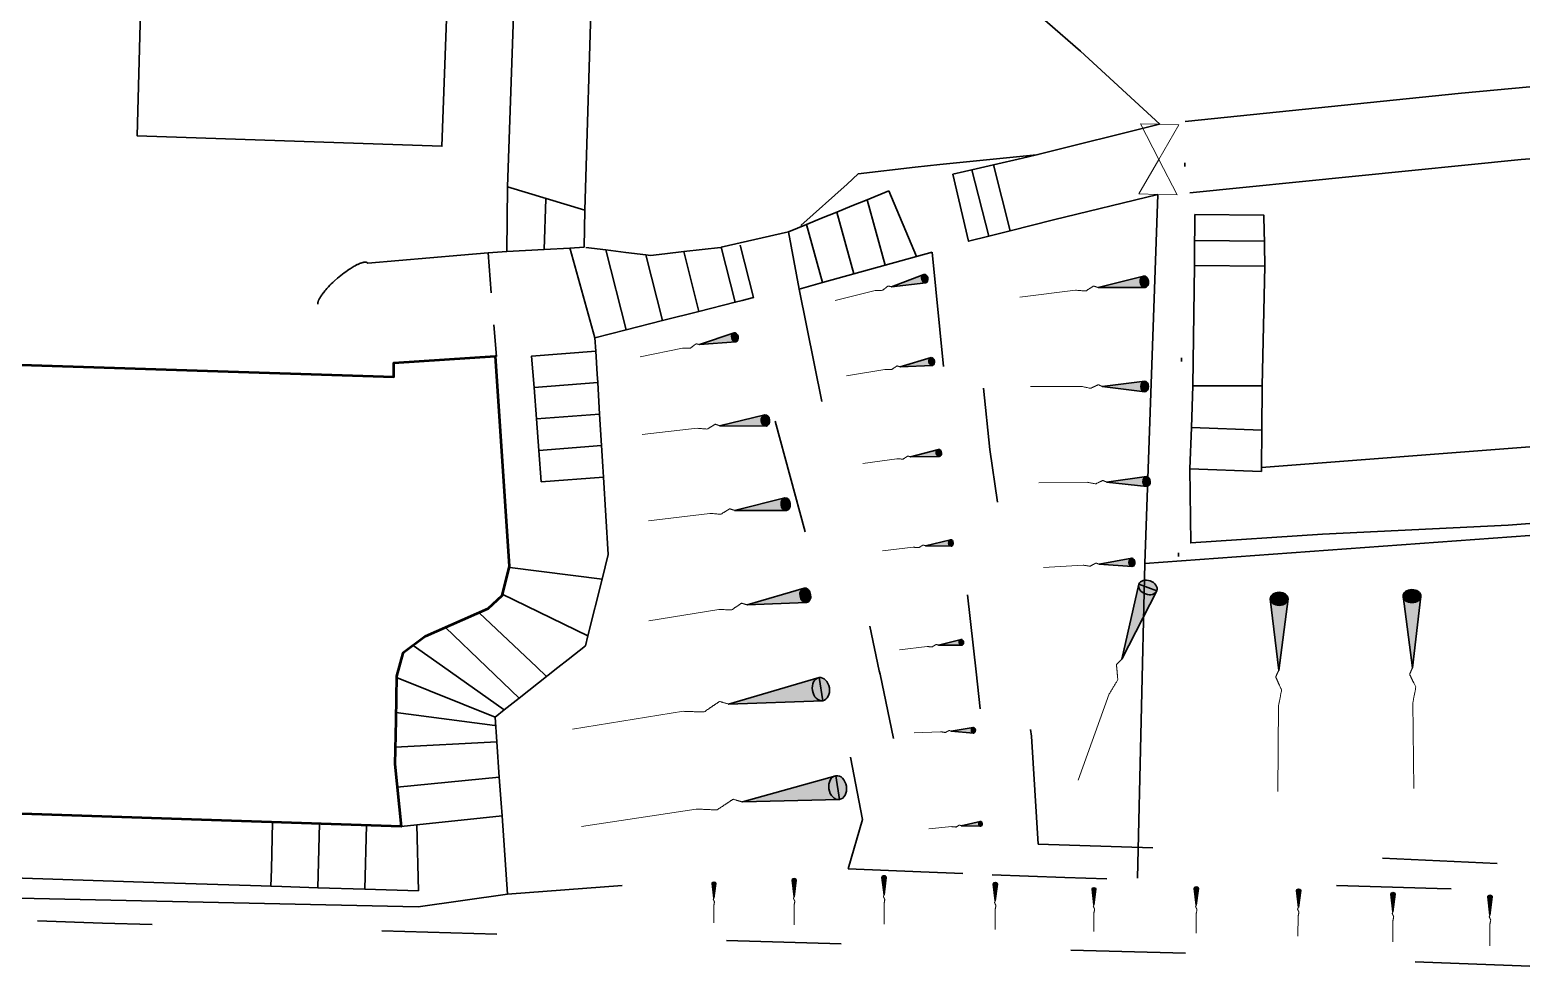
# Model space of a CAD drawing. Header units: millimetres. Extents: x 833122 to 837166, y 817400 to 818701.
# Drawn here: x 835960.79 to 836000, y 817420.51 to 817444.98 of the extents above; entities that cross this region are included whole.
import ezdxf

# ---------------------------------------------------------------- set-up
doc = ezdxf.new("R2010")
doc.units = ezdxf.units.MM
doc.linetypes.add('5', pattern=[9.008722, 3.002907, -6.005814])
doc.linetypes.add('B1_RELSR', pattern=[5, 0, 5])
doc.layers.add('01-basemap', color=8, linetype='Continuous', lineweight=15)
doc.linetypes.add('B1_BDYF', pattern='A,2.5,-0.5,[130,ltypeshp.shx,S=0.5,R=0,X=0,Y=0],-0.5', length=3.5)
doc.linetypes.add('B1_BDYWL', pattern='A,2.5,[1,B1000.shx,S=1,R=0,X=0,Y=0],2.5', length=5)
doc.linetypes.add('B1_RELVC', pattern='A,1,[3,B1000.shx,S=1,R=0,X=-0.212,Y=0],3', length=4)

msp = doc.modelspace()

# ---------------------------------------------------------------- hatches: boundary and pattern name
at = {"layer": '01-basemap', "linetype": 'Continuous'}
for points in [[(835983.306, 817438.27), (835984.205, 817438.372), (835984.152, 817438.59)], [(835988.709, 817438.249), (835989.937, 817438.247), (835989.9, 817438.549)], [(835978.293, 817436.756), (835979.239, 817436.832), (835979.192, 817437.062)], [(835983.533, 817436.176), (835984.377, 817436.21), (835984.343, 817436.416)], [(835988.818, 817435.661), (835989.927, 817435.521), (835989.927, 817435.798)], [(835978.815, 817434.635), (835980.029, 817434.622), (835979.995, 817434.921)], [(835983.806, 817433.82), (835984.558, 817433.827), (835984.533, 817434.012)], [(835988.931, 817433.161), (835989.979, 817433.042), (835989.976, 817433.304)], [(835979.207, 817432.421), (835980.561, 817432.416), (835980.521, 817432.749)], [(835984.199, 817431.494), (835984.873, 817431.486), (835984.854, 817431.652)], [(835988.735, 817431.012), (835989.601, 817430.954), (835989.589, 817431.168)], [(835979.536, 817429.951), (835981.088, 817430.01), (835981.025, 817430.389)], [(835989.331, 817428.533), (835990.245, 817430.321), (835989.777, 817430.491)], [(835993.431, 817428.236), (835993.678, 817430.107), (835993.21, 817430.109)], [(835996.93, 817428.307), (835997.147, 817430.181), (835996.68, 817430.177)], [(835984.534, 817428.898), (835985.145, 817428.897), (835985.126, 817429.048)], [(835979.049, 817427.357), (835981.512, 817427.444), (835981.414, 817428.047)], [(835984.872, 817426.644), (835985.452, 817426.597), (835985.445, 817426.741)], [(835979.41, 817424.796), (835981.947, 817424.861), (835981.853, 817425.483)], [(835985.131, 817424.175), (835985.639, 817424.163), (835985.627, 817424.288)], [(835983.115, 817422.367), (835983.172, 817422.823), (835983.058, 817422.823)], [(835978.665, 817422.284), (835978.713, 817422.668), (835978.617, 817422.668)], [(835980.763, 817422.319), (835980.818, 817422.755), (835980.709, 817422.755)], [(835986.02, 817422.208), (835986.075, 817422.651), (835985.965, 817422.651)], [(835988.602, 817422.105), (835988.653, 817422.516), (835988.551, 817422.516)], [(835991.276, 817422.1), (835991.331, 817422.536), (835991.222, 817422.536)], [(835993.944, 817422.035), (835994.006, 817422.477), (835993.895, 817422.479)], [(835996.418, 817421.922), (835996.476, 817422.384), (835996.36, 817422.384)], [(835998.954, 817421.838), (835999.013, 817422.314), (835998.895, 817422.314)]]:
    msp.add_hatch(color=256, dxfattribs=at).paths.add_polyline_path(points)
h = msp.add_hatch(color=256, dxfattribs=at)
edge = h.paths.add_edge_path()
edge.add_ellipse((835984.178, 817438.481), major_axis=(-0.026, 0.109), ratio=0.731707, start_angle=0, end_angle=360)
h = msp.add_hatch(color=256, dxfattribs=at)
edge = h.paths.add_edge_path()
edge.add_ellipse((835989.918, 817438.398), major_axis=(-0.019, 0.151), ratio=0.731707, start_angle=0, end_angle=360)
h = msp.add_hatch(color=256, dxfattribs=at)
edge = h.paths.add_edge_path()
edge.add_ellipse((835979.215, 817436.947), major_axis=(-0.024, 0.115), ratio=0.731707, start_angle=0, end_angle=360)
h = msp.add_hatch(color=256, dxfattribs=at)
edge = h.paths.add_edge_path()
edge.add_ellipse((835984.36, 817436.313), major_axis=(-0.017, 0.103), ratio=0.731707, start_angle=0, end_angle=360)
h = msp.add_hatch(color=256, dxfattribs=at)
edge = h.paths.add_edge_path()
edge.add_ellipse((835989.927, 817435.66), major_axis=(0, 0.138), ratio=0.731707, start_angle=0, end_angle=360)
h = msp.add_hatch(color=256, dxfattribs=at)
edge = h.paths.add_edge_path()
edge.add_ellipse((835980.012, 817434.772), major_axis=(-0.017, 0.149), ratio=0.731707, start_angle=0, end_angle=360)
h = msp.add_hatch(color=256, dxfattribs=at)
edge = h.paths.add_edge_path()
edge.add_ellipse((835984.546, 817433.92), major_axis=(-0.0125, 0.0923), ratio=0.731707, start_angle=0, end_angle=360)
h = msp.add_hatch(color=256, dxfattribs=at)
edge = h.paths.add_edge_path()
edge.add_ellipse((835989.978, 817433.173), major_axis=(-0.002, 0.131), ratio=0.731707, start_angle=0, end_angle=360)
h = msp.add_hatch(color=256, dxfattribs=at)
edge = h.paths.add_edge_path()
edge.add_ellipse((835980.541, 817432.582), major_axis=(-0.02, 0.166), ratio=0.731707, start_angle=0, end_angle=360)
h = msp.add_hatch(color=256, dxfattribs=at)
edge = h.paths.add_edge_path()
edge.add_ellipse((835984.863, 817431.569), major_axis=(-0.0094, 0.083), ratio=0.731707, start_angle=0, end_angle=360)
h = msp.add_hatch(color=256, dxfattribs=at)
edge = h.paths.add_edge_path()
edge.add_ellipse((835989.595, 817431.061), major_axis=(-0.006, 0.107), ratio=0.731707, start_angle=0, end_angle=360)
h = msp.add_hatch(color=256, dxfattribs=at)
edge = h.paths.add_edge_path()
edge.add_ellipse((835981.056, 817430.2), major_axis=(-0.031, 0.19), ratio=0.731707, start_angle=0, end_angle=360)
h = msp.add_hatch(color=256, dxfattribs=at)
edge = h.paths.add_edge_path()
edge.add_ellipse((835990.011, 817430.406), major_axis=(-0.234, 0.085), ratio=0.731707, start_angle=0, end_angle=360)
h = msp.add_hatch(color=256, dxfattribs=at)
edge = h.paths.add_edge_path()
edge.add_ellipse((835993.444, 817430.108), major_axis=(-0.234, 0.001), ratio=0.731707, start_angle=0, end_angle=360)
h = msp.add_hatch(color=256, dxfattribs=at)
edge = h.paths.add_edge_path()
edge.add_ellipse((835996.914, 817430.179), major_axis=(0.234, 0.002), ratio=0.731707, start_angle=0, end_angle=360)
h = msp.add_hatch(color=256, dxfattribs=at)
edge = h.paths.add_edge_path()
edge.add_ellipse((835985.135, 817428.973), major_axis=(-0.0094, 0.0751), ratio=0.731707, start_angle=0, end_angle=360)
h = msp.add_hatch(color=256, dxfattribs=at)
edge = h.paths.add_edge_path()
edge.add_ellipse((835981.463, 817427.746), major_axis=(-0.049, 0.301), ratio=0.731707, start_angle=0, end_angle=360)
h = msp.add_hatch(color=256, dxfattribs=at)
edge = h.paths.add_edge_path()
edge.add_ellipse((835985.448, 817426.669), major_axis=(-0.0031, 0.072), ratio=0.731707, start_angle=0, end_angle=360)
h = msp.add_hatch(color=256, dxfattribs=at)
edge = h.paths.add_edge_path()
edge.add_ellipse((835981.9, 817425.172), major_axis=(-0.047, 0.311), ratio=0.731707, start_angle=0, end_angle=360)
h = msp.add_hatch(color=256, dxfattribs=at)
edge = h.paths.add_edge_path()
edge.add_ellipse((835985.633, 817424.225), major_axis=(-0.0063, 0.0626), ratio=0.731707, start_angle=0, end_angle=360)
h = msp.add_hatch(color=256, dxfattribs=at)
edge = h.paths.add_edge_path()
edge.add_ellipse((835980.763, 817422.755), major_axis=(-0.0545, 0), ratio=0.731707, start_angle=0, end_angle=360)
h = msp.add_hatch(color=256, dxfattribs=at)
edge = h.paths.add_edge_path()
edge.add_ellipse((835983.115, 817422.823), major_axis=(0.0569, 0), ratio=0.731707, start_angle=0, end_angle=360)
h = msp.add_hatch(color=256, dxfattribs=at)
edge = h.paths.add_edge_path()
edge.add_ellipse((835978.665, 817422.668), major_axis=(-0.048, 0), ratio=0.731707, start_angle=0, end_angle=360)
h = msp.add_hatch(color=256, dxfattribs=at)
edge = h.paths.add_edge_path()
edge.add_ellipse((835986.02, 817422.651), major_axis=(-0.0553, 0), ratio=0.731707, start_angle=0, end_angle=360)
h = msp.add_hatch(color=256, dxfattribs=at)
edge = h.paths.add_edge_path()
edge.add_ellipse((835988.602, 817422.516), major_axis=(-0.0512, 0), ratio=0.731707, start_angle=0, end_angle=360)
h = msp.add_hatch(color=256, dxfattribs=at)
edge = h.paths.add_edge_path()
edge.add_ellipse((835991.277, 817422.536), major_axis=(-0.0545, 0), ratio=0.731707, start_angle=0, end_angle=360)
h = msp.add_hatch(color=256, dxfattribs=at)
edge = h.paths.add_edge_path()
edge.add_ellipse((835993.95, 817422.478), major_axis=(-0.0553, 0.0008), ratio=0.731707, start_angle=0, end_angle=360)
h = msp.add_hatch(color=256, dxfattribs=at)
edge = h.paths.add_edge_path()
edge.add_ellipse((835996.418, 817422.384), major_axis=(0.0577, 0), ratio=0.731707, start_angle=0, end_angle=360)
h = msp.add_hatch(color=256, dxfattribs=at)
edge = h.paths.add_edge_path()
edge.add_ellipse((835998.954, 817422.314), major_axis=(0.0593, 0), ratio=0.731707, start_angle=0, end_angle=360)

# ---------------------------------------------------------------- linework, layer by layer
at = {"layer": '01-basemap', "linetype": 'Continuous', "lineweight": 30}
for p, q in [((835984.152, 817438.59), (835983.306, 817438.27)), ((835984.205, 817438.372), (835984.152, 817438.59)), ((835989.9, 817438.549), (835988.709, 817438.249)), ((835989.937, 817438.247), (835989.9, 817438.549)), ((835983.306, 817438.27), (835984.205, 817438.372)), ((835988.709, 817438.249), (835989.937, 817438.247)), ((835979.192, 817437.062), (835978.293, 817436.756)), ((835979.239, 817436.832), (835979.192, 817437.062)), ((835978.293, 817436.756), (835979.239, 817436.832)), ((835984.343, 817436.416), (835983.533, 817436.176)), ((835983.533, 817436.176), (835984.377, 817436.21)), ((835984.377, 817436.21), (835984.343, 817436.416)), ((835989.927, 817435.798), (835988.818, 817435.661)), ((835989.927, 817435.521), (835989.927, 817435.798)), ((835988.818, 817435.661), (835989.927, 817435.521)), ((835979.995, 817434.921), (835978.815, 817434.635)), ((835978.815, 817434.635), (835980.029, 817434.622)), ((835980.029, 817434.622), (835979.995, 817434.921)), ((835984.533, 817434.012), (835983.806, 817433.82)), ((835983.806, 817433.82), (835984.558, 817433.827)), ((835984.558, 817433.827), (835984.533, 817434.012)), ((835989.976, 817433.304), (835988.931, 817433.161)), ((835988.931, 817433.161), (835989.979, 817433.042)), ((835989.979, 817433.042), (835989.976, 817433.304)), ((835980.521, 817432.749), (835979.207, 817432.421)), ((835980.561, 817432.416), (835980.521, 817432.749)), ((835979.207, 817432.421), (835980.561, 817432.416)), ((835984.854, 817431.652), (835984.199, 817431.494)), ((835984.199, 817431.494), (835984.873, 817431.486)), ((835984.873, 817431.486), (835984.854, 817431.652)), ((835989.589, 817431.168), (835988.735, 817431.012)), ((835989.601, 817430.954), (835989.589, 817431.168)), ((835988.735, 817431.012), (835989.601, 817430.954)), ((835981.025, 817430.389), (835979.536, 817429.951)), ((835981.088, 817430.01), (835981.025, 817430.389)), ((835989.777, 817430.491), (835989.331, 817428.533)), ((835989.331, 817428.533), (835990.245, 817430.321)), ((835990.245, 817430.321), (835989.777, 817430.491)), ((835979.536, 817429.951), (835981.088, 817430.01)), ((835993.678, 817430.107), (835993.21, 817430.109)), ((835993.21, 817430.109), (835993.431, 817428.236)), ((835993.431, 817428.236), (835993.678, 817430.107)), ((835997.147, 817430.181), (835996.68, 817430.177)), ((835996.68, 817430.177), (835996.93, 817428.307)), ((835996.93, 817428.307), (835997.147, 817430.181)), ((835985.126, 817429.048), (835984.534, 817428.898)), ((835984.534, 817428.898), (835985.145, 817428.897)), ((835985.145, 817428.897), (835985.126, 817429.048)), ((835981.414, 817428.047), (835979.049, 817427.357)), ((835981.512, 817427.444), (835981.414, 817428.047)), ((835979.049, 817427.357), (835981.512, 817427.444)), ((835985.445, 817426.741), (835984.872, 817426.644)), ((835985.452, 817426.597), (835985.445, 817426.741)), ((835984.872, 817426.644), (835985.452, 817426.597)), ((835981.853, 817425.483), (835979.41, 817424.796)), ((835981.947, 817424.861), (835981.853, 817425.483)), ((835979.41, 817424.796), (835981.947, 817424.861)), ((835985.627, 817424.288), (835985.131, 817424.175)), ((835985.131, 817424.175), (835985.639, 817424.163)), ((835985.639, 817424.163), (835985.627, 817424.288)), ((835983.172, 817422.823), (835983.058, 817422.823)), ((835983.058, 817422.823), (835983.115, 817422.367)), ((835983.115, 817422.367), (835983.172, 817422.823)), ((835978.713, 817422.668), (835978.617, 817422.668)), ((835978.617, 817422.668), (835978.665, 817422.284)), ((835978.665, 817422.284), (835978.713, 817422.668)), ((835980.818, 817422.755), (835980.709, 817422.755)), ((835980.709, 817422.755), (835980.763, 817422.319)), ((835980.763, 817422.319), (835980.818, 817422.755)), ((835986.075, 817422.651), (835985.965, 817422.651)), ((835985.965, 817422.651), (835986.02, 817422.208)), ((835986.02, 817422.208), (835986.075, 817422.651)), ((835988.653, 817422.516), (835988.551, 817422.516)), ((835988.551, 817422.516), (835988.602, 817422.105)), ((835988.602, 817422.105), (835988.653, 817422.516)), ((835991.331, 817422.536), (835991.222, 817422.536)), ((835991.222, 817422.536), (835991.276, 817422.1)), ((835991.276, 817422.1), (835991.331, 817422.536)), ((835994.006, 817422.477), (835993.895, 817422.479)), ((835993.895, 817422.479), (835993.944, 817422.035)), ((835993.944, 817422.035), (835994.006, 817422.477)), ((835996.476, 817422.384), (835996.36, 817422.384)), ((835996.36, 817422.384), (835996.418, 817421.922)), ((835996.418, 817421.922), (835996.476, 817422.384)), ((835999.013, 817422.314), (835998.895, 817422.314)), ((835998.895, 817422.314), (835998.954, 817421.838)), ((835998.954, 817421.838), (835999.013, 817422.314))]:
    msp.add_line(p, q, dxfattribs=at)
at = {"layer": '01-basemap', "linetype": 'Continuous', "lineweight": 13}
for p, q in [((835982.881, 817438.167), (835981.832, 817437.912)), ((835988.12, 817438.177), (835986.667, 817437.997)), ((835977.844, 817436.662), (835976.735, 817436.432)), ((835983.13, 817436.109), (835982.135, 817435.943)), ((835988.278, 817435.661), (835986.944, 817435.661)), ((835978.232, 817434.568), (835976.794, 817434.403)), ((835983.446, 817433.771), (835982.557, 817433.65)), ((835988.421, 817433.155), (835987.162, 817433.14)), ((835978.557, 817432.342), (835976.954, 817432.147)), ((835983.875, 817431.458), (835983.076, 817431.367)), ((835988.316, 817430.987), (835987.282, 817430.927)), ((835978.795, 817429.83), (835976.967, 817429.53)), ((835984.241, 817428.861), (835983.517, 817428.771)), ((835989, 817427.621), (835988.184, 817425.368)), ((835977.873, 817427.167), (835974.971, 817426.698)), ((835993.426, 817427.324), (835993.412, 817425.074)), ((835996.938, 817427.395), (835996.959, 817425.145)), ((835984.591, 817426.632), (835983.897, 817426.602)), ((835978.198, 817424.612), (835975.205, 817424.159)), ((835984.887, 817424.151), (835984.284, 817424.091)), ((835978.665, 817422.097), (835978.665, 817421.635)), ((835980.763, 817422.107), (835980.763, 817421.582)), ((835983.115, 817422.145), (835983.115, 817421.597)), ((835986.02, 817421.993), (835986.02, 817421.46)), ((835988.602, 817421.906), (835988.602, 817421.412)), ((835991.276, 817421.888), (835991.276, 817421.363)), ((835993.94, 817421.82), (835993.933, 817421.287)), ((835996.418, 817421.696), (835996.418, 817421.141)), ((835998.954, 817421.607), (835998.954, 817421.035))]:
    msp.add_line(p, q, dxfattribs=at)
at = {"layer": '01-basemap', "linetype": 'B1_BDYF', "lineweight": 30, "flags": 128}
for points in [[(835990.327, 817442.515), (835990.324, 817442.518), (835988.252, 817444.427), (835983.077, 817448.931), (835978.745, 817454.45), (835977.027, 817461.316), (835974.641, 817473.048), (835973.888, 817475.277), (835970.186, 817475.467), (835964.729, 817475.532), (835961.021, 817475.535)], [(835989.933, 817431.03), (835990.274, 817440.682)], [(835972.049, 817439.097), (835972.05, 817439.097)], [(836000, 817431.767), (835989.933, 817431.03)], [(835989.737, 817422.803), (835989.933, 817431.03)]]:
    msp.add_lwpolyline(points, dxfattribs=at)
at = {"layer": '01-basemap', "linetype": 'Continuous', "lineweight": 30, "flags": 128}
for points in [[(835964.33, 817465.196), (835961.414, 817462.43), (835961.357, 817459.398), (835963.975, 817456.541), (835963.591, 817442.213), (835971.554, 817441.943), (835971.951, 817452.879), (835972.285, 817464.884), (835964.33, 817465.196)], [(836000, 817443.498), (835998.206, 817443.333), (835990.989, 817442.588)], [(835990.317, 817442.518), (835987.097, 817441.72), (835986.735, 817441.631), (835985.974, 817441.454)], [(835991.111, 817440.726), (835999.766, 817441.592), (836000, 817441.614)], [(835986.411, 817439.733), (835985.851, 817439.591), (835985.325, 817439.457), (835984.915, 817441.209), (835985.213, 817441.278), (835985.411, 817441.324), (835985.974, 817441.454)], [(835985.851, 817439.591), (835985.411, 817441.324)], [(835986.411, 817439.733), (835985.974, 817441.454)], [(835986.411, 817439.733), (835985.974, 817441.454)], [(835973.252, 817439.187), (835973.273, 817440.884), (835975.293, 817440.268), (835975.278, 817439.303)], [(835974.226, 817439.243), (835974.274, 817440.564)], [(835982.669, 817440.545), (835982.273, 817440.383), (835981.877, 817440.22)], [(835983.239, 817440.779), (835982.669, 817440.545)], [(835983.145, 817438.834), (835982.669, 817440.545)], [(835983.965, 817439.062), (835983.239, 817440.779)], [(835990.274, 817440.682), (835987.546, 817440.021), (835986.411, 817439.733)], [(835981.877, 817440.22), (835981.48, 817440.058), (835981.084, 817439.895)], [(835982.326, 817438.606), (835981.877, 817440.22)], [(835991.227, 817438.822), (835991.231, 817439.267), (835991.233, 817439.481), (835991.235, 817439.712), (835991.24, 817440.157), (835993.045, 817440.139), (835993.054, 817439.695), (835993.058, 817439.463), (835993.062, 817439.25), (835993.069, 817438.914), (835993.071, 817438.805)], [(835993.045, 817440.139), (835991.24, 817440.157)], [(835979.223, 817437.865), (835978.859, 817439.301), (835980.614, 817439.702), (835981.084, 817439.895)], [(835983.965, 817439.062), (835983.555, 817438.948), (835983.145, 817438.834), (835982.736, 817438.72), (835982.326, 817438.606), (835981.916, 817438.492), (835981.506, 817438.378), (835980.891, 817438.207), (835980.614, 817439.702)], [(835981.506, 817438.378), (835981.084, 817439.895)], [(835979.35, 817439.358), (835979.698, 817437.986), (835979.407, 817437.912), (835979.223, 817437.865), (835978.272, 817437.624), (835977.321, 817437.383), (835976.37, 817437.142), (835975.557, 817436.936), (835974.902, 817439.282)], [(835974.902, 817439.282), (835975.557, 817436.936)], [(835991.233, 817439.481), (835993.058, 817439.463)], [(835976.37, 817437.142), (835975.84, 817439.233)], [(835977.321, 817437.383), (835976.885, 817439.103)], [(835978.272, 817437.624), (835977.875, 817439.187)], [(835984.375, 817439.176), (835983.965, 817439.062)], [(835991.189, 817435.675), (835991.227, 817438.822)], [(835991.227, 817438.822), (835993.071, 817438.805)], [(835993.001, 817435.674), (835993.071, 817438.805)], [(835975.778, 817433.293), (835974.153, 817433.168), (835974.09, 817433.99), (835974.027, 817434.813), (835973.964, 817435.635), (835973.901, 817436.457), (835975.578, 817436.586)], [(835973.964, 817435.635), (835975.628, 817435.763)], [(835991.106, 817433.511), (835991.147, 817434.584), (835991.189, 817435.675)], [(835991.189, 817435.675), (835993.001, 817435.674)], [(835992.981, 817433.538), (835992.989, 817434.514), (835993.001, 817435.674)], [(835974.027, 817434.813), (835975.678, 817434.939)], [(835991.147, 817434.584), (835992.989, 817434.514)], [(835974.09, 817433.99), (835975.728, 817434.116)], [(835992.981, 817433.538), (836000, 817434.084)], [(835991.106, 817433.511), (835992.979, 817433.439), (835992.981, 817433.538)], [(835991.106, 817433.511), (835991.132, 817431.568), (835994.578, 817431.799), (835999.43, 817432.035), (836000, 817432.08)], [(835973.33, 817430.93), (835975.742, 817430.625), (835975.751, 817430.624)], [(835973.132, 817430.23), (835975.372, 817429.144), (835975.376, 817429.143)], [(835972.529, 817429.743), (835974.039, 817428.318), (835974.282, 817428.089)], [(835971.653, 817429.356), (835972.719, 817428.331), (835973.571, 817427.512)], [(835970.807, 817428.886), (835971.573, 817428.343), (835973.18, 817427.202)], [(835970.369, 817428.048), (835972.947, 817427.018)], [(835970.351, 817427.14), (835972.941, 817426.793)], [(835970.333, 817426.232), (835972.99, 817426.373)], [(835970.387, 817425.184), (835973.056, 817425.448)], [(835953.079, 817424.74), (835953.038, 817423.051), (835957.677, 817422.901), (835964.287, 817422.686), (835966.833, 817422.603), (835967.086, 817422.595), (835967.369, 817422.586), (835968.315, 817422.555), (835969.544, 817422.516), (835970.946, 817422.47)], [(835970.946, 817422.47), (835970.903, 817424.202), (835973.127, 817424.434)], [(835967.086, 817422.595), (835967.097, 817423.041), (835967.128, 817424.271)], [(835968.315, 817422.555), (835968.354, 817424.23)], [(835969.544, 817422.516), (835969.583, 817424.189)], [(835970.494, 817424.159), (835970.903, 817424.202)]]:
    msp.add_lwpolyline(points, dxfattribs=at)
at = {"layer": '01-basemap', "linetype": 'B1_RELVC', "lineweight": 30, "flags": 128}
for points in [[(835973.874, 817459.609), (835973.777, 817455.803), (835973.635, 817451.667), (835973.449, 817446.127), (835973.273, 817440.884)], [(835975.863, 817457.819), (835975.68, 817452.82), (835975.472, 817446.312), (835975.293, 817440.268)], [(835980.938, 817439.869), (835982.145, 817440.955), (835982.437, 817441.217), (835983.928, 817441.395), (835984.568, 817441.461), (835987.097, 817441.72), (835987.142, 817441.725)], [(835975.557, 817436.936), (835975.578, 817436.586), (835975.615, 817435.984), (835975.628, 817435.763), (835975.678, 817434.939), (835975.728, 817434.116), (835975.761, 817433.571), (835975.778, 817433.293), (835975.901, 817431.264), (835975.742, 817430.625), (835975.372, 817429.144), (835975.307, 817428.883), (835974.853, 817428.524), (835974.585, 817428.312)], [(835974.585, 817428.312), (835973.571, 817427.512), (835973.18, 817427.202), (835972.947, 817427.018), (835972.945, 817427.017), (835972.99, 817426.373), (835973.055, 817425.448), (835973.104, 817424.761), (835973.127, 817424.434), (835973.271, 817422.386)], [(835952.832, 817421.965), (835952.849, 817422.445), (835970.932, 817422.05), (835973.271, 817422.386)]]:
    msp.add_lwpolyline(points, dxfattribs=at)
at = {"layer": '01-basemap', "linetype": 'B1_RELSR', "lineweight": 30, "flags": 128}
msp.add_lwpolyline([(835990.813, 817431.211), (835990.936, 817439.149), (835990.963, 817440.547), (835990.989, 817442.588), (835990.992, 817442.785), (835991.017, 817445.39), (835991.031, 817446.802)], dxfattribs=at)
at = {"layer": '01-basemap', "linetype": 'Continuous', "lineweight": 20, "flags": 128}
msp.add_lwpolyline([(835989.817, 817442.53), (835990.296, 817441.6), (835990.774, 817440.67), (835990.274, 817440.682), (835989.774, 817440.694), (835990.296, 817441.6), (835990.817, 817442.506), (835990.324, 817442.518), (835989.817, 817442.53)], dxfattribs=at)
at = {"layer": '01-basemap', "linetype": 'B1_BDYWL', "lineweight": 30, "flags": 128}
for points in [[(835975.278, 817439.303), (835974.902, 817439.281), (835974.226, 817439.243), (835973.737, 817439.215), (835973.252, 817439.187), (835972.763, 817439.159)], [(835975.317, 817439.298), (835975.84, 817439.233), (835976.362, 817439.168), (835976.885, 817439.103), (835977.012, 817439.087), (835977.384, 817439.13), (835977.875, 817439.187), (835978.84, 817439.299)], [(835968.309, 817437.817), (835968.309, 817437.82), (835968.309, 817437.823), (835968.309, 817437.826), (835968.309, 817437.829), (835968.309, 817437.832), (835968.309, 817437.836), (835968.31, 817437.839), (835968.31, 817437.842), (835968.31, 817437.845), (835968.311, 817437.848), (835968.311, 817437.851), (835968.312, 817437.854), (835968.313, 817437.857), (835968.313, 817437.86), (835968.314, 817437.863), (835968.315, 817437.866), (835968.316, 817437.869), (835968.317, 817437.872), (835968.317, 817437.875), (835968.319, 817437.879), (835968.322, 817437.887), (835968.324, 817437.895), (835968.327, 817437.902), (835968.33, 817437.91), (835968.333, 817437.917), (835968.337, 817437.925), (835968.34, 817437.932), (835968.344, 817437.94), (835968.347, 817437.947), (835968.354, 817437.959), (835968.362, 817437.974), (835968.371, 817437.989), (835968.379, 817438.003), (835968.388, 817438.017), (835968.398, 817438.031), (835968.413, 817438.053), (835968.429, 817438.076), (835968.446, 817438.099), (835968.464, 817438.122), (835968.493, 817438.158), (835968.519, 817438.189), (835968.546, 817438.22), (835968.592, 817438.269), (835968.627, 817438.306), (835968.663, 817438.343), (835968.705, 817438.383), (835968.747, 817438.422), (835968.828, 817438.495), (835968.872, 817438.532), (835968.957, 817438.6), (835968.998, 817438.631), (835969.039, 817438.662), (835969.086, 817438.695), (835969.12, 817438.718), (835969.154, 817438.74), (835969.211, 817438.776), (835969.235, 817438.79), (835969.26, 817438.805), (835969.285, 817438.818), (835969.326, 817438.84), (835969.342, 817438.847), (835969.357, 817438.854), (835969.372, 817438.861), (835969.388, 817438.868), (835969.403, 817438.874), (835969.428, 817438.884), (835969.436, 817438.887), (835969.444, 817438.889), (835969.451, 817438.892), (835969.459, 817438.894), (835969.467, 817438.896), (835969.475, 817438.899), (835969.483, 817438.901), (835969.491, 817438.902), (835969.499, 817438.904), (835969.513, 817438.907), (835969.516, 817438.907), (835969.519, 817438.908), (835969.522, 817438.908), (835969.525, 817438.909), (835969.528, 817438.909), (835969.531, 817438.909), (835969.534, 817438.91), (835969.537, 817438.91), (835969.54, 817438.91), (835969.544, 817438.91), (835969.547, 817438.91), (835969.55, 817438.91), (835969.553, 817438.91), (835969.556, 817438.91), (835969.559, 817438.909), (835969.562, 817438.909), (835969.565, 817438.909), (835969.568, 817438.909), (835969.572, 817438.908), (835969.576, 817438.907), (835969.577, 817438.907), (835969.578, 817438.907), (835969.58, 817438.907), (835969.581, 817438.907), (835969.582, 817438.906), (835969.583, 817438.906), (835969.584, 817438.906), (835969.585, 817438.905), (835969.587, 817438.905), (835969.588, 817438.904), (835969.589, 817438.904), (835969.59, 817438.904), (835969.591, 817438.903), (835969.592, 817438.903), (835969.593, 817438.902), (835969.595, 817438.902), (835969.596, 817438.901), (835969.597, 817438.901), (835969.598, 817438.9), (835969.599, 817438.899), (835969.6, 817438.899), (835969.601, 817438.898), (835969.602, 817438.898), (835969.603, 817438.897), (835969.604, 817438.896), (835969.605, 817438.896), (835969.606, 817438.895), (835969.607, 817438.894), (835969.608, 817438.893), (835969.609, 817438.893), (835969.61, 817438.892), (835969.611, 817438.891), (835969.612, 817438.89), (835969.613, 817438.889), (835969.613, 817438.889), (835969.614, 817438.888), (835969.616, 817438.886), (835972.049, 817439.097)], [(835972.763, 817439.159), (835972.05, 817439.097), (835972.049, 817439.097)], [(835972.763, 817439.159), (835972.846, 817438.11)], [(835972.913, 817437.272), (835972.978, 817436.445)]]:
    msp.add_lwpolyline(points, dxfattribs=at)
at = {"layer": '01-basemap', "linetype": '5', "lineweight": 30, "flags": 128}
for points in [[(835987.143, 817423.693), (835986.966, 817426.514), (835986.723, 817428.191), (835985.879, 817434.016), (835985.325, 817439.457)], [(835984.375, 817439.176), (835984.87, 817434.103), (835985.52, 817428.203), (835985.667, 817426.869), (835985.936, 817422.895)], [(835980.891, 817438.207), (835981.778, 817433.834), (835982.99, 817428.228), (835983.01, 817428.136), (835984.079, 817422.971), (835984.08, 817422.969)], [(835982.175, 817423.049), (835982.55, 817424.341), (835981.788, 817428.24), (835981.15, 817431.504), (835979.407, 817437.912)], [(835987.143, 817423.693), (835990.16, 817423.595), (835991.486, 817423.552), (836000, 817423.148)], [(835973.271, 817422.386), (835982.175, 817423.049)], [(835982.175, 817423.049), (835984.079, 817422.971), (835985.936, 817422.895)], [(835985.936, 817422.895), (835987.842, 817422.82), (835990.154, 817422.752), (835997.571, 817422.534), (836000, 817422.469)], [(836000, 817420.507), (835991.349, 817420.829), (835962.678, 817421.626), (835952.832, 817421.965)]]:
    msp.add_lwpolyline(points, dxfattribs=at)
at = {"layer": '01-basemap', "linetype": 'Continuous', "lineweight": 50, "flags": 128}
msp.add_lwpolyline([(835953.249, 817436.462), (835970.298, 817435.915), (835970.298, 817436.277), (835972.943, 817436.452), (835973.311, 817430.963), (835973.121, 817430.184), (835972.759, 817429.844), (835971.121, 817429.121), (835970.537, 817428.684), (835970.37, 817428.082), (835970.347, 817426.935), (835970.324, 817425.787), (835970.494, 817424.159), (835952.48, 817424.76)], dxfattribs=at)
at = {"layer": '01-basemap', "linetype": 'Continuous', "lineweight": 30}
for centre, major_axis, start_param, end_param in [((835984.178, 817438.481), (-0.026, 0.109), 3.141593, 9.424778), ((835989.918, 817438.398), (-0.019, 0.151), 3.141593, 9.424778), ((835979.215, 817436.947), (-0.024, 0.115), 3.141593, 9.424778), ((835984.36, 817436.313), (-0.017, 0.103), 3.141593, 9.424778), ((835989.927, 817435.66), (0, 0.138), 3.141593, 9.424778), ((835980.012, 817434.772), (-0.017, 0.149), 3.141593, 9.424778), ((835984.546, 817433.92), (-0.0125, 0.0923), 3.141593, 9.424778), ((835989.978, 817433.173), (-0.002, 0.131), 3.141593, 9.424778), ((835980.541, 817432.582), (-0.02, 0.166), 3.141593, 9.424778), ((835984.863, 817431.569), (-0.0094, 0.083), 3.141593, 9.424778), ((835989.595, 817431.061), (-0.006, 0.107), 3.141593, 9.424778), ((835981.056, 817430.2), (-0.031, 0.19), 3.141593, 9.424778), ((835990.011, 817430.406), (-0.234, 0.085), 3.141593, 9.424778), ((835993.444, 817430.108), (-0.234, 0.001), 3.141593, 9.424778), ((835985.135, 817428.973), (-0.0094, 0.0751), 3.141593, 9.424778), ((835981.463, 817427.746), (-0.049, 0.301), 3.141593, 9.424778), ((835985.448, 817426.669), (-0.0031, 0.072), 3.141593, 9.424778), ((835981.9, 817425.172), (-0.047, 0.311), 3.141593, 9.424778), ((835985.633, 817424.225), (-0.0063, 0.0626), 3.141593, 9.424778), ((835980.763, 817422.755), (-0.0545, 0), 3.141593, 9.424778), ((835983.115, 817422.823), (0.0569, 0), 0, 6.283185), ((835978.665, 817422.668), (-0.048, 0), 3.141593, 9.424778), ((835986.02, 817422.651), (-0.0553, 0), 3.141593, 9.424778), ((835988.602, 817422.516), (-0.0512, 0), 3.141593, 9.424778), ((835991.277, 817422.536), (-0.0545, 0), 3.141593, 9.424778), ((835993.95, 817422.478), (-0.0553, 0.0008), 3.141593, 9.424778), ((835996.418, 817422.384), (0.0577, 0), 0, 6.283185), ((835998.954, 817422.314), (0.0593, 0), 0, 6.283185)]:
    msp.add_ellipse(centre, major_axis=major_axis, ratio=0.731707, start_param=start_param, end_param=end_param, dxfattribs=at)
msp.add_ellipse((835996.914, 817430.179), major_axis=(0.234, 0.002), ratio=0.731707, dxfattribs=at)
at = {"layer": '01-basemap', "linetype": 'Continuous', "lineweight": 13}
for points in [[(835983.306, 817438.27), (835983.217, 817438.288), (835983.147, 817438.231), (835983.076, 817438.175), (835982.881, 817438.167)], [(835988.709, 817438.249), (835988.592, 817438.287), (835988.488, 817438.222), (835988.384, 817438.157), (835988.12, 817438.177)], [(835978.293, 817436.756), (835978.201, 817436.777), (835978.125, 817436.721), (835978.049, 817436.664), (835977.844, 817436.662)], [(835983.533, 817436.176), (835983.451, 817436.198), (835983.382, 817436.151), (835983.312, 817436.103), (835983.13, 817436.109)], [(835988.818, 817435.661), (835988.717, 817435.708), (835988.616, 817435.661), (835988.514, 817435.613), (835988.278, 817435.661)], [(835978.815, 817434.635), (835978.7, 817434.674), (835978.597, 817434.61), (835978.493, 817434.546), (835978.232, 817434.568)], [(835983.806, 817433.82), (835983.734, 817433.842), (835983.671, 817433.801), (835983.608, 817433.761), (835983.446, 817433.771)], [(835988.931, 817433.161), (835988.834, 817433.205), (835988.739, 817433.159), (835988.644, 817433.113), (835988.421, 817433.155)], [(835979.207, 817432.421), (835979.078, 817432.463), (835978.964, 817432.391), (835978.849, 817432.32), (835978.557, 817432.342)], [(835984.199, 817431.494), (835984.135, 817431.516), (835984.078, 817431.481), (835984.02, 817431.445), (835983.875, 817431.458)], [(835988.735, 817431.012), (835988.654, 817431.044), (835988.578, 817431.003), (835988.501, 817430.961), (835988.316, 817430.987)], [(835979.536, 817429.951), (835979.386, 817429.993), (835979.258, 817429.906), (835979.13, 817429.818), (835978.795, 817429.83)], [(835984.534, 817428.898), (835984.475, 817428.916), (835984.424, 817428.884), (835984.372, 817428.851), (835984.241, 817428.861)], [(835989.331, 817428.533), (835989.189, 817428.391), (835989.207, 817428.191), (835989.225, 817427.991), (835989, 817427.621)], [(835996.93, 817428.307), (835996.852, 817428.135), (835996.933, 817427.965), (835997.015, 817427.795), (835996.938, 817427.395)], [(835993.431, 817428.236), (835993.351, 817428.066), (835993.429, 817427.894), (835993.508, 817427.723), (835993.426, 817427.324)], [(835979.049, 817427.357), (835978.812, 817427.424), (835978.608, 817427.286), (835978.404, 817427.147), (835977.873, 817427.167)], [(835984.872, 817426.644), (835984.818, 817426.666), (835984.766, 817426.64), (835984.715, 817426.613), (835984.591, 817426.632)], [(835979.41, 817424.796), (835979.167, 817424.868), (835978.956, 817424.727), (835978.744, 817424.587), (835978.198, 817424.612)], [(835985.131, 817424.175), (835985.083, 817424.192), (835985.04, 817424.166), (835984.996, 817424.14), (835984.887, 817424.151)], [(835978.665, 817422.284), (835978.649, 817422.249), (835978.665, 817422.214), (835978.681, 817422.178), (835978.665, 817422.097)], [(835980.763, 817422.319), (835980.744, 817422.279), (835980.763, 817422.239), (835980.782, 817422.2), (835980.763, 817422.107)], [(835983.115, 817422.367), (835983.095, 817422.325), (835983.115, 817422.284), (835983.134, 817422.242), (835983.115, 817422.145)], [(835986.02, 817422.208), (835986.001, 817422.168), (835986.02, 817422.127), (835986.039, 817422.087), (835986.02, 817421.993)], [(835988.602, 817422.105), (835988.584, 817422.068), (835988.602, 817422.03), (835988.619, 817421.993), (835988.602, 817421.906)], [(835991.276, 817422.1), (835991.258, 817422.06), (835991.276, 817422.02), (835991.295, 817421.981), (835991.276, 817421.888)], [(835993.944, 817422.035), (835993.924, 817421.995), (835993.942, 817421.954), (835993.961, 817421.914), (835993.94, 817421.82)], [(835996.418, 817421.922), (835996.398, 817421.879), (835996.418, 817421.837), (835996.437, 817421.795), (835996.418, 817421.696)], [(835998.954, 817421.838), (835998.934, 817421.795), (835998.954, 817421.752), (835998.974, 817421.708), (835998.954, 817421.607)]]:
    msp.add_open_spline(points, degree=1, dxfattribs=at)

doc.saveas('drawing.dxf')
